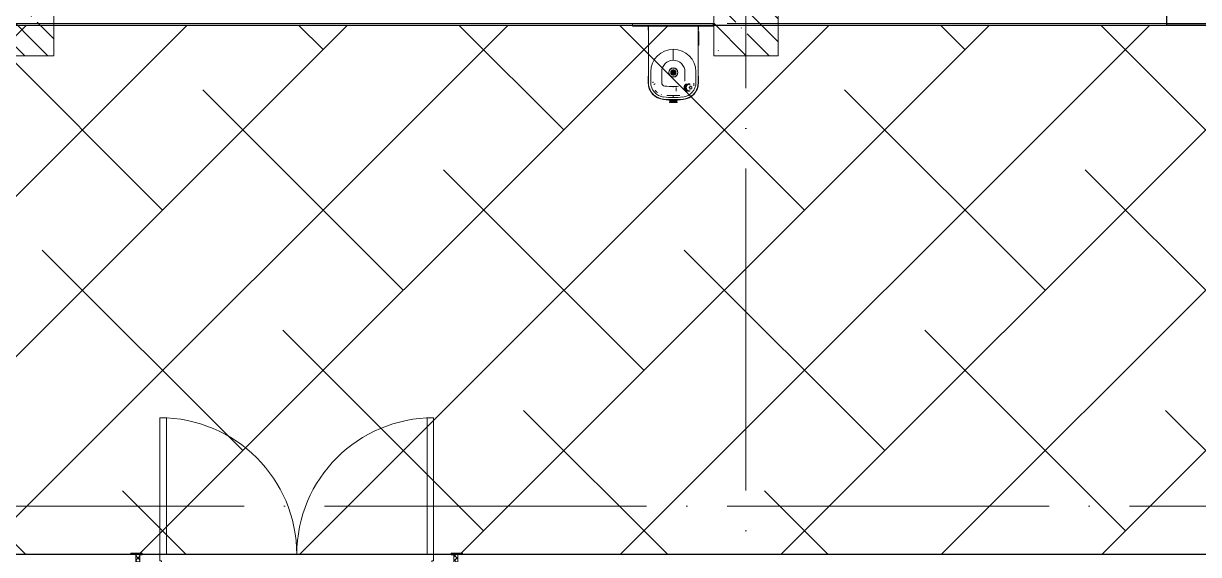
# Model space of a CAD drawing. Header units: millimetres. Extents: x -68946 to 690821, y -552984 to 293768.
# Drawn here: x 53961 to 61260, y -70920 to -67620 of the extents above; entities that cross this region are included whole.
import ezdxf

# ---------------------------------------------------------------- set-up
doc = ezdxf.new("R2010")
doc.units = ezdxf.units.MM
doc.linetypes.add('ADSK_Линия сетки', pattern=[2500, 2000, -250, 0, -250])
for name, color, linetype, lineweight in [('1.1) Стяжка 5 вып.', 30, 'Continuous', 30), ('1.3) Звуко-изол           5 вып.', 90, 'Continuous', 30), ('A-DOOR-____-MCUT', 250, 'Continuous', 5), ('A-DOOR-____-OTLN', 250, 'Continuous', 5), ('A-DOOR-FRAM-MCUT', 250, 'Continuous', 5), ('A-DOOR-FRAM-OTLN', 250, 'Continuous', 5), ('A-FLOR-____-OTLN', 250, 'Continuous', 9), ('A-GENM-____-OTLN', 250, 'Continuous', 9), ('A-WALL-____-MCUT', 250, 'Continuous', 13), ('S-COLS-____-MCUT', 250, 'Continuous', 25), ('S-COLS-____-OTLN', 250, 'Continuous', 9), ('S-GRID-____-OTLN', 250, 'Continuous', 9)]:
    doc.layers.add(name, color=color, linetype=linetype, lineweight=lineweight)

# ---------------------------------------------------------------- blocks, each defined once
blk = doc.blocks.new('Дверь_СКБ_2Ст_Внутренняя1 - Н_ВВ-4_2000x2600h_Фрамуга сверху-42096474-АР1_Маркировочный план 2 этажа С1')
at = {"layer": 'A-DOOR-____-OTLN'}
h = blk.add_hatch(dxfattribs=at)
h.set_pattern_fill('FP_14', color=256, style=0, pattern_type=2)
h.set_pattern_definition([(135, (1301.41, 164.685), (-14.1421, -14.1421), []), (225, (1301.41, 164.685), (14.1421, -14.1421), [])])
h.paths.add_polyline_path([(1012.5, -100), (1012.5, 100), (987.5, 100), (987.5, -100)])
at = {"layer": 'A-DOOR-FRAM-OTLN'}
h = blk.add_hatch(dxfattribs=at)
h.set_pattern_fill('FP_15', color=256, style=0, pattern_type=2)
h.set_pattern_definition([(45, (-821.384, 164.685), (-14.1421, 14.1421), []), (135, (-821.384, 164.685), (-14.1421, -14.1421), [])])
h.paths.add_polyline_path([(-962.5, -100), (-962.5, 100), (-987.5, 100), (-987.5, -100)])
at = {"layer": 'A-DOOR-____-MCUT'}
for p, q in [((-837.5, 950), (-837.5, 100)), ((-797.5, 950), (-837.5, 950)), ((-797.5, 100), (-797.5, 950)), ((862.5, 950), (822.5, 950)), ((822.5, 950), (822.5, 100)), ((862.5, 100), (862.5, 950)), ((-837.5, 100), (-797.5, 100)), ((822.5, 100), (862.5, 100))]:
    blk.add_line(p, q, dxfattribs=at)
at = {"layer": 'A-DOOR-____-OTLN'}
for centre, start, end in [((-837.5, 100), 0, 90), ((862.5, 100), 90, 180)]:
    blk.add_arc(centre, 850, start, end, dxfattribs=at)
at = {"layer": 'A-DOOR-FRAM-MCUT'}
for p, q in [((-947.5, 108), (-1017.5, 108)), ((-1017.5, 108), (-1017.5, 100)), ((-1017.5, 100), (-947.5, 100)), ((-962.5, 100), (-987.5, 100)), ((-987.5, 100), (-987.5, -100)), ((-837.5, 100), (-962.5, 100)), ((-962.5, 100), (-962.5, 20)), ((-962.5, -100), (-962.5, 100)), ((-947.5, 100), (-962.5, 100)), ((-962.5, 100), (-962.5, 99)), ((-962.5, 99), (-947.5, 99)), ((-947.5, 100), (-947.5, 108)), ((-947.5, 99), (-947.5, 100)), ((-837.5, 60), (-837.5, 100)), ((862.5, 100), (862.5, 60)), ((987.5, 100), (862.5, 100)), ((1042.5, 108), (972.5, 108)), ((972.5, 108), (972.5, 100)), ((987.5, 100), (972.5, 100)), ((972.5, 100), (972.5, 99)), ((972.5, 100), (1042.5, 100)), ((972.5, 99), (987.5, 99)), ((987.5, 20), (987.5, 100)), ((1012.5, 100), (987.5, 100)), ((987.5, 100), (987.5, -100)), ((987.5, 99), (987.5, 100)), ((1012.5, -100), (1012.5, 100)), ((1042.5, 100), (1042.5, 108)), ((-962.5, 20), (-827.5, 20)), ((-947.5, 20), (-962.5, 20)), ((-962.5, 20), (-962.5, -100)), ((-947.5, -100), (-947.5, 20)), ((-827.5, 60), (-837.5, 60)), ((-827.5, 20), (-827.5, 60)), ((862.5, 60), (852.5, 60)), ((852.5, 60), (852.5, 20)), ((852.5, 20), (987.5, 20)), ((987.5, 20), (972.5, 20)), ((972.5, 20), (972.5, -100)), ((987.5, -100), (987.5, 20)), ((-947.5, -100), (-1017.5, -100)), ((-1017.5, -100), (-1017.5, -108)), ((-1017.5, -108), (-947.5, -108)), ((-987.5, -100), (-962.5, -100)), ((-962.5, -100), (-947.5, -100)), ((-947.5, -108), (-947.5, -100)), ((972.5, -100), (987.5, -100)), ((1042.5, -100), (972.5, -100)), ((972.5, -100), (972.5, -108)), ((972.5, -108), (1042.5, -108)), ((987.5, -100), (1012.5, -100)), ((1042.5, -108), (1042.5, -100))]:
    blk.add_line(p, q, dxfattribs=at)
blk = doc.blocks.new('HDF-EBP_BASE - HDF-EBP_BASE-28709428-АР1_Маркировочный план 2 этажа С1')
at = {"layer": 'A-GENM-____-OTLN', "lineweight": 5}
for p, q in [((-254.381, 0), (-254.381, -15.875)), ((247.269, -15.875), (247.269, 0)), ((247.269, -15.875), (-254.381, -15.875))]:
    blk.add_line(p, q, dxfattribs=at)
blk = doc.blocks.new('HDF-EBP_SINK - HDF-EBP_SINK-28709430-АР1_Маркировочный план 2 этажа С1')
at = {"layer": 'A-GENM-____-OTLN', "lineweight": 5}
for p, q in [((-156.6, -15.9), (-156.6, -41.3)), ((-156.6, -41.3), (-154.4, -41.3)), ((-154.4, -367.1), (-154.4, -15.9)), ((-154.4, -15.9), (-154.4, -367.1)), ((154.4, -15.9), (154.4, -367.1)), ((154.4, -367.1), (154.4, -15.9)), ((154.4, -41.3), (156.6, -41.3)), ((156.6, -41.3), (156.6, -15.9)), ((-154.4, -326.9), (-156.6, -326.9)), ((-156.6, -326.9), (-156.6, -367.1)), ((-140.4, -300.5), (-140.5, -367)), ((-72.1, -300.6), (-72.2, -367.1)), ((72.2, -358.4), (72.1, -300.6)), ((140.5, -367), (140.4, -300.5)), ((156.6, -326.9), (154.4, -326.9)), ((156.6, -367.1), (156.6, -326.9)), ((67.9, -392.4), (67.9, -390.6)), ((67.9, -406.3), (67.9, -404.6)), ((71.6, -383.4), (71.6, -413.5)), ((72.3, -396.8), (75, -396.8)), ((75, -399.9), (72.3, -399.9)), ((75, -393.5), (76.5, -393)), ((75, -393.5), (76.5, -393)), ((75, -396.8), (75, -393.5)), ((75, -396.8), (76.6, -396.8)), ((75, -403.2), (75, -399.9)), ((76.6, -399.9), (75, -399.9)), ((76.5, -403.7), (75, -403.2)), ((77.7, -404.1), (75, -403.2)), ((76.6, -393.5), (76.6, -396.8)), ((76.6, -399.9), (76.6, -403.2)), ((76.6, -403.2), (77.8, -403.6)), ((77.1, -407.2), (77.1, -388.9)), ((77.2, -388.1), (82.7, -388.1)), ((82.7, -408.8), (77.2, -408.8)), ((78, -396.8), (79.3, -396.8)), ((87.2, -381.6), (80.2, -381.6)), ((80.2, -415.3), (87.2, -415.3)), ((94.1, -378), (85.8, -378)), ((94.1, -418.9), (85.8, -418.9)), ((93, -376), (102.1, -376)), ((102.1, -421), (93, -421)), ((102.5, -376), (102.5, -381.2)), ((102.5, -408.7), (102.5, -410.5)), ((102.5, -415.7), (102.5, -420.9)), ((128.5, -371), (126.6, -387.1)), ((-28.6, -475.3), (-28.6, -473)), ((-3.1, -473), (-28.6, -473)), ((-28.6, -475.3), (-23.1, -475.3)), ((28.6, -475.3), (-28.6, -475.3)), ((-24.6, -484.4), (-23.8, -484.1)), ((24.6, -484.4), (-24.6, -484.4)), ((-23.8, -484.1), (-23.2, -484.1)), ((23.8, -484.1), (-23.8, -484.1)), ((22.2, -477.8), (-22.2, -477.8)), ((22.2, -484.1), (-22.2, -484.1)), ((2.6, -489.7), (-2.6, -489.7)), ((-2.6, -489.7), (2.6, -489.7)), ((2.6, -492), (-2.6, -492)), ((-2.6, -492), (2.6, -492)), ((28.6, -473), (3.1, -473)), ((23.1, -473), (28.6, -473)), ((23.2, -484.1), (23.8, -484.1)), ((23.8, -484.1), (24.6, -484.4)), ((28.6, -473), (28.6, -475.3))]:
    blk.add_line(p, q, dxfattribs=at)
at = {"layer": 'A-GENM-____-OTLN', "lineweight": 5, "flags": 128}
for points in [[(67.3, -398.5), (67.1, -395.3), (67.4, -392.1), (68.1, -389.5)], [(68, -407.2), (67.4, -404.9), (67.1, -401.7), (67.3, -398.5)], [(82.7, -376.6), (78.8, -377.9), (75.3, -380), (72.3, -382.6), (69.9, -385.7), (68.1, -389.1)], [(68.1, -407.8), (69.9, -411.3), (72.3, -414.4), (75.3, -417), (78.8, -419), (82.7, -420.3)], [(77.5, -386.9), (78.7, -384), (80.2, -381.6)], [(80.2, -415.3), (78.7, -412.9), (77.5, -410)], [(80.2, -381.6), (83, -379.5), (85.8, -378)], [(85.8, -418.9), (83, -417.4), (80.2, -415.3)], [(88.2, -376.2), (85.4, -376.4), (82.7, -376.6)], [(82.7, -420.3), (85.4, -420.5), (88.2, -420.7)], [(85.8, -378), (88.3, -377.3), (90.9, -376.8)], [(90.9, -420.1), (88.3, -419.6), (85.8, -418.9)], [(-28.6, -475.3), (-28.2, -475.6), (-27.7, -475.9), (-27.3, -476.1), (-26.9, -476.4), (-26.4, -476.6), (-25.9, -476.8), (-25.5, -477), (-25, -477.2), (-24.5, -477.3), (-24, -477.5), (-23.5, -477.6), (-23, -477.7), (-22.5, -477.7), (-22.2, -477.8)], [(-24.6, -489.5), (-24.6, -489.5), (-24.6, -489.6), (-24.6, -489.6), (-24.6, -489.7), (-24.6, -489.7), (-24.6, -489.7), (-24.6, -489.8), (-24.5, -489.8), (-24.5, -489.9), (-24.5, -489.9), (-24.5, -489.9), (-24.5, -490), (-24.5, -490), (-24.4, -490), (-24.4, -490.1), (-24.4, -490.1), (-24.4, -490.1), (-24.3, -490.2), (-24.3, -490.2), (-24.3, -490.2), (-24.2, -490.2), (-24.2, -490.3), (-24.2, -490.3), (-24.1, -490.3), (-24.1, -490.3), (-24.1, -490.4), (-24, -490.4), (-24, -490.4), (-24, -490.4), (-23.9, -490.4), (-23.9, -490.4), (-23.8, -490.4), (-23.8, -490.5), (-23.8, -490.5), (-23.7, -490.5)], [(-23.7, -490.5), (-16.7, -491.3), (-9.6, -491.8), (-2.6, -492)], [(2.6, -492), (9.7, -491.8), (16.8, -491.3), (23.7, -490.5)], [(22.2, -477.8), (22.7, -477.7), (23.2, -477.6), (23.7, -477.5), (24.2, -477.4), (24.7, -477.3), (25.2, -477.1), (25.7, -476.9), (26.1, -476.7), (26.6, -476.5), (27, -476.3), (27.5, -476), (27.9, -475.8), (28.3, -475.5), (28.6, -475.3)], [(23.7, -490.5), (23.8, -490.5), (23.8, -490.5), (23.9, -490.4), (23.9, -490.4), (23.9, -490.4), (24, -490.4), (24, -490.4), (24, -490.4), (24.1, -490.4), (24.1, -490.3), (24.1, -490.3), (24.2, -490.3), (24.2, -490.3), (24.2, -490.2), (24.3, -490.2), (24.3, -490.2), (24.3, -490.2), (24.4, -490.1), (24.4, -490.1), (24.4, -490.1), (24.4, -490), (24.5, -490), (24.5, -490), (24.5, -489.9), (24.5, -489.9), (24.5, -489.9), (24.5, -489.8), (24.6, -489.8), (24.6, -489.7), (24.6, -489.7), (24.6, -489.7), (24.6, -489.6), (24.6, -489.6), (24.6, -489.5), (24.6, -489.5)]]:
    blk.add_lwpolyline(points, dxfattribs=at)
at = {"layer": 'A-GENM-____-OTLN', "lineweight": 5}
for centre, radius in [((0, -304.7), 15.1), ((0, -304.7), 14.3), ((0, -293.2), 2.38), ((-11.5, -304.7), 2.38), ((-10, -298.9), 2.38), ((-10, -310.5), 2.38), ((-5.9, -304.7), 2.38), ((-5.8, -294.7), 2.38), ((-5.8, -314.7), 2.38), ((-2.8, -299.9), 2.38), ((-2.8, -309.5), 2.38), ((0, -316.2), 2.38), ((0, -304.7), 1.68), ((2.8, -299.9), 2.38), ((2.8, -309.5), 2.38), ((5.7, -294.7), 2.38), ((5.7, -314.7), 2.38), ((5.9, -304.7), 2.38), ((10, -298.9), 2.38), ((10, -310.5), 2.38), ((11.5, -304.7), 2.38)]:
    blk.add_circle(centre, radius, dxfattribs=at)
for centre, radius, start, end in [((0.2, -300.6), 140.6, 90.0806, 179.95166), ((-0.2, -300.6), 140.6, 0.04834, 89.9194), ((0.2, -300.6), 72.3, 90.15668, 179.95166), ((0, -304.7), 28.5, 0, 180), ((0, -304.7), 28.5, 0, 180), ((0, -304.7), 27.1, 0, 180), ((0, -304.7), 16.2, 0, 180), ((0, -304.7), 16.2, 120, 180), ((0, -304.7), 15.1, 0, 180), ((0, -304.7), 15.1, 0, 180), ((0, -304.7), 15.1, 0, 180), ((0, -304.7), 15.1, 0, 180), ((0, -304.7), 14.3, 0, 180), ((0, -304.7), 14.3, 0, 180), ((0, -304.7), 14.3, 0, 180), ((0, -304.7), 14.3, 0, 180), ((0, -304.7), 16.2, 242.60528, 117.39472), ((0, -293.2), 2.38, 0, 180), ((0, -293.2), 2.38, 0, 180), ((-0.2, -300.6), 72.3, 0.04834, 89.84332), ((0, -304.7), 28.5, 180, 360), ((0, -304.7), 28.5, 180, 360), ((0, -304.7), 27.1, 180, 0), ((0, -304.7), 16.2, 180, 240), ((0, -304.7), 16.2, 180, 0), ((0, -304.7), 15.1, 180, 360), ((0, -304.7), 15.1, 180, 0), ((0, -304.7), 15.1, 180, 0), ((0, -304.7), 15.1, 180, 0), ((0, -304.7), 14.3, 180, 360), ((0, -304.7), 14.3, 180, 0), ((0, -304.7), 14.3, 180, 0), ((0, -304.7), 14.3, 180, 0), ((-11.5, -304.7), 2.38, 360, 180), ((-11.5, -304.7), 2.38, 0, 180), ((-11.5, -304.7), 2.38, 180, 0), ((-11.5, -304.7), 2.38, 180, 360), ((-10, -298.9), 2.38, 0, 180), ((-10, -298.9), 2.38, 0, 180), ((-10, -298.9), 2.38, 180, 0), ((-10, -298.9), 2.38, 180, 360), ((-10, -310.5), 2.38, 0, 180), ((-10, -310.5), 2.38, 360, 180), ((-10, -310.5), 2.38, 180, 0), ((-10, -310.5), 2.38, 180, 0), ((0, -304.7), 11, 90, 270), ((-5.9, -304.7), 2.38, 0, 180), ((-5.9, -304.7), 2.38, 105, 180), ((-5.9, -304.7), 2.38, 180, 0), ((-5.9, -304.7), 2.38, 180, 255), ((-5.8, -294.7), 2.38, 0, 180), ((-5.8, -294.7), 2.38, 0, 180), ((-5.8, -294.7), 2.38, 180, 0), ((-5.8, -294.7), 2.38, 180, 360), ((-5.8, -314.7), 2.38, 0, 180), ((-5.8, -314.7), 2.38, 0, 180), ((-5.8, -314.7), 2.38, 180, 0), ((-5.8, -314.7), 2.38, 180, 0), ((-5.9, -304.7), 2.38, 0, 90), ((-5.9, -304.7), 2.38, 270, 0), ((-2.8, -299.9), 2.38, 0, 180), ((-2.8, -299.9), 2.38, 0, 180), ((-2.8, -299.9), 2.38, 180, 0), ((-2.8, -309.5), 2.38, 0, 180), ((-2.8, -309.5), 2.38, 180, 0), ((-2.8, -309.5), 2.38, 180, 0), ((-2.8, -299.9), 2.38, 195, 0), ((-2.8, -309.5), 2.38, 0, 165), ((0, -293.2), 2.38, 180, 0), ((0, -293.2), 2.38, 180, 255), ((0, -316.2), 2.38, 0, 180), ((0, -316.2), 2.38, 105, 180), ((0, -316.2), 2.38, 180, 0), ((0, -316.2), 2.38, 180, 0), ((0, -304.7), 1.68, 0, 180), ((0, -304.7), 1.68, 0, 180), ((0, -304.7), 1.68, 180, 0), ((0, -304.7), 1.68, 180, 0), ((0, -304.7), 11, 270, 90), ((2.8, -299.9), 2.38, 0, 180), ((2.8, -299.9), 2.38, 360, 180), ((2.8, -299.9), 2.38, 180, 0), ((2.8, -299.9), 2.38, 180, 345), ((2.8, -309.5), 2.38, 0, 180), ((2.8, -309.5), 2.38, 15, 180), ((2.8, -309.5), 2.38, 180, 0), ((2.8, -309.5), 2.38, 180, 0), ((0, -293.2), 2.38, 285, 0), ((0, -316.2), 2.38, 0, 75), ((5.7, -294.7), 2.38, 0, 180), ((5.7, -294.7), 2.38, 360, 180), ((5.7, -294.7), 2.38, 180, 0), ((5.7, -294.7), 2.38, 180, 0), ((5.7, -314.7), 2.38, 0, 180), ((5.7, -314.7), 2.38, 0, 180), ((5.7, -314.7), 2.38, 180, 0), ((5.7, -314.7), 2.38, 180, 0), ((5.9, -304.7), 2.38, 90.05545, 180), ((5.9, -304.7), 2.38, 0, 180), ((5.9, -304.7), 2.38, 90, 180), ((5.9, -304.7), 2.38, 180, 0), ((5.9, -304.7), 2.38, 180, 270), ((5.9, -304.7), 2.38, 0, 75), ((5.9, -304.7), 2.38, 285, 0), ((10, -298.9), 2.38, 0, 180), ((10, -298.9), 2.38, 0, 180), ((10, -298.9), 2.38, 180, 0), ((10, -298.9), 2.38, 180, 360), ((10, -310.5), 2.38, 0, 180), ((10, -310.5), 2.38, 360, 180), ((10, -310.5), 2.38, 180, 0), ((10, -310.5), 2.38, 180, 0), ((11.5, -304.7), 2.38, 0, 180), ((11.5, -304.7), 2.38, 0, 180), ((11.5, -304.7), 2.38, 180, 0), ((11.5, -304.7), 2.38, 180, 0), ((-50.8, -367.1), 105.8, 180, 264.53498), ((-50.8, -367.1), 103.6, 180, 213.81399), ((-50.8, -367.1), 103.6, 180, 195.95712), ((-50.8, -367.1), 103.6, 200.65349, 211.4163), ((-50.3, -367.1), 90.2, 179.95166, 264.22239), ((-50.8, -367.1), 103.6, 217.87677, 226.84017), ((-50.7, -367), 78.7, 217.03872, 219.24829), ((-50.4, -367.7), 78.4, 220.21174, 232.12227), ((-50.3, -367.1), 21.9, 179.95166, 264.22239), ((-4.3, 87.2), 478.5, 264.22239, 270.5192), ((4.3, 87.2), 478.5, 269.4808, 273.46865), ((50.3, -367.1), 90.2, 275.77761, 0.04834), ((50.8, -367.1), 105.8, 275.46502, 360), ((94.7, -398.5), 4.73, 345.76487, 26.49474), ((94.7, -398.5), 13.1, 37.51296, 57.28895), ((94.7, -398.5), 13.1, 305.70053, 322.48704), ((95.2, -398.5), 17.2, 329.6559, 330), ((50.8, -367.1), 103.6, 313.3418, 322.30519), ((50.8, -367.1), 103.6, 326.18601, 0), ((50.8, -367.1), 103.6, 328.5837, 339.34651), ((50.8, -367.1), 103.6, 344.50663, 360), ((-50.8, -367.1), 103.6, 230.72099, 264.53498), ((-50.8, -367.1), 103.6, 233.11868, 243.88149), ((-50.8, -367.1), 103.6, 249.04161, 264.53498), ((-50.4, -367.7), 78.4, 251.32005, 252.77913), ((0, 163.9), 639.2, 264.53498, 267.55038), ((0, 163.9), 637, 264.53498, 270), ((0, 163.9), 637, 264.53498, 270), ((-4.3, 87.2), 546.8, 264.22239, 270.45437), ((0.1, 182.5), 631, 266.25379, 273.68967), ((0, 163.9), 639.2, 267.6208, 267.73584), ((0, 163.9), 639.2, 267.80044, 267.92698), ((4.3, 87.2), 546.8, 269.54563, 275.77761), ((0, 163.9), 637, 270, 275.46502), ((0, 163.9), 637, 270, 275.46502), ((0, 163.9), 639.2, 272.5341, 275.46502), ((50.8, -367.1), 103.6, 275.46502, 309.27901), ((50.8, -367.1), 103.6, 275.46502, 290.95839), ((50.8, -367.1), 103.6, 296.11851, 306.88132)]:
    blk.add_arc(centre, radius, start, end, dxfattribs=at)
for centre, major_axis, start_param, end_param in [((75.8, -398.3), (0, 5), 0.221966, 1.262588), ((75.8, -398.3), (0, 5), 1.879005, 2.919627), ((78.8, -398.3), (0, 5.94), 1.312399, 1.570796), ((78.8, -398.3), (0, 5.94), 1.570796, 1.829193), ((75.8, -398.3), (0, 5), 3.357204, 4.367651), ((75.8, -398.3), (0, 5), 5.020598, 5.432897)]:
    blk.add_ellipse(centre, major_axis=major_axis, ratio=0.731354, start_param=start_param, end_param=end_param, dxfattribs=at)
for points, knots in [([(0, -160), (0, -160.8), (0, -162.5), (0, -165), (0, -167.3), (0, -169.2), (0, -170.8), (0, -172), (0, -172.7), (0, -173.2), (0, -173.6), (0, -174.4), (0, -175.8), (0, -178.5), (0, -182.4), (0, -185.8), (0, -188.6), (0, -190.8), (0, -193.1), (0, -195.3), (0, -197.5), (0, -199.7), (0, -202), (0, -205.1), (0, -209), (0, -213.7), (0, -220), (0, -225), (0, -228.3)], [-1, -1, -1, -1, -0.972222, -0.944444, -0.916667, -0.888889, -0.861111, -0.833333, -0.805556, -0.777778, -0.75, -0.722222, -0.666667, -0.611111, -0.555556, -0.5, -0.472222, -0.444444, -0.416667, -0.388889, -0.361111, -0.333333, -0.305556, -0.277778, -0.222222, -0.166667, -0.111111, 0, 0, 0, 0]), ([(-128.6, -367.4), (-128.2, -367.2), (-127.4, -366.7), (-126.2, -366), (-124.8, -365.1), (-123.5, -364.3), (-123.2, -364.1), (-123.2, -364.1)], [-1, -1, -1, -1, -0.857143, -0.714286, -0.571429, -0.285714, 0, 0, 0, 0]), ([(-121.6, -380), (-121, -379.6), (-119.7, -378.9), (-117.9, -377.9), (-116.7, -377.3), (-116.3, -377), (-116.2, -377)], [-1, -1, -1, -1, -0.7857143, -0.5714286, -0.2857143, -0.1428571, -0.1428571, -0.1428571, -0.1428571]), ([(-116.1, -376.9), (-116.1, -376.9), (-115.6, -376.6), (-113.6, -375.6), (-111.8, -374.5)], [-1, -1, -1, -1, -0.8571429, -0.5714286, -0.5714286, -0.5714286, -0.5714286]), ([(17.9, -414.5), (17.9, -414.5), (17.9, -413.9), (17.9, -410.9), (17.9, -406.2), (17.9, -401.9), (18, -398.8), (18, -397.1)], [-1, -1, -1, -1, -0.8571429, -0.5714286, -0.4285714, -0.2857143, -0.1428571, -0.1428571, -0.1428571, -0.1428571]), ([(17.9, -420.8), (17.9, -420.1), (17.9, -418.7), (17.9, -416.6), (17.9, -415.2), (17.9, -414.7), (17.9, -414.6)], [-1, -1, -1, -1, -0.7857143, -0.5714286, -0.2857143, -0.1428571, -0.1428571, -0.1428571, -0.1428571]), ([(68.1, -389.1), (68.1, -389.3), (68, -389.5), (68, -389.9), (68, -390.1), (67.9, -390.4), (67.9, -390.7), (68, -391), (68, -391.2)], [0, 0, 0, 0, 0.1, 0.15, 0.2, 0.25, 0.3, 0.4, 0.4, 0.4, 0.4]), ([(68, -405.8), (68, -405.9), (67.9, -406.2), (67.9, -406.5), (68, -406.8), (68, -407), (68, -407.4), (68.1, -407.6), (68.1, -407.8)], [0.6, 0.6, 0.6, 0.6, 0.7, 0.75, 0.8, 0.85, 0.9, 1, 1, 1, 1]), ([(77.2, -408.8), (77.1, -408.1), (77.2, -406.7), (77.5, -404.8), (77.8, -403.5), (78, -402.7), (78.1, -402.1), (78.2, -401.5), (78.4, -400.9), (78.5, -400.3), (78.6, -399.7), (78.6, -399.1), (78.6, -398.5), (78.6, -397.8), (78.6, -397.2), (78.5, -396.6), (78.4, -396), (78.2, -395.4), (78.1, -394.8), (78, -394.2), (77.8, -393.5), (77.5, -392.1), (77.2, -390.2), (77.1, -388.8), (77.2, -388.1)], [0, 0, 0, 0, 0.111111, 0.222222, 0.277778, 0.305556, 0.333333, 0.361111, 0.388889, 0.416667, 0.444444, 0.472222, 0.5, 0.527778, 0.555556, 0.583333, 0.611111, 0.638889, 0.666667, 0.694444, 0.722222, 0.777778, 0.888889, 1, 1, 1, 1]), ([(82.7, -388.1), (82.1, -389.3), (81.2, -391.9), (80.5, -395.8), (80.4, -399), (80.6, -401.3), (80.8, -402.9), (81.2, -404.5), (81.7, -406.5), (82.3, -407.9), (82.7, -408.8)], [0, 0, 0, 0, 0.2, 0.4, 0.55, 0.625, 0.7, 0.775, 0.85, 1, 1, 1, 1]), ([(94.3, -376.6), (95.7, -376.5), (98.2, -376.3), (100.8, -376), (102.2, -375.9), (102.5, -376), (102.5, -376)], [0, 0, 0, 0, 0.1666667, 0.3333333, 0.5, 0.6188068, 0.6188068, 0.6188068, 0.6188068]), ([(102.4, -420.9), (102.4, -421), (101.5, -421), (98.2, -420.7), (95.7, -420.4), (94.3, -420.3)], [0.3811932, 0.3811932, 0.3811932, 0.3811932, 0.6666667, 0.8333333, 1, 1, 1, 1]), ([(105, -406.4), (104.7, -406.3), (104.2, -405.8), (103.7, -404.9), (103.4, -404.2), (103.2, -403.7), (103.1, -403.3), (103, -402.9), (102.8, -402.3), (102.7, -401.6), (102.6, -401), (102.5, -400.5), (102.5, -399.9), (102.4, -399.2), (102.4, -398.4), (102.4, -397.7), (102.5, -397.1), (102.5, -396.6), (102.6, -395.7), (102.8, -394.9), (102.9, -394.4)], [-1, -1, -1, -1, -0.8, -0.7, -0.65, -0.6, -0.575, -0.55, -0.5, -0.45, -0.4, -0.375, -0.35, -0.3, -0.25, -0.2, -0.175, -0.15, -0.1, 0, 0, 0, 0]), ([(111, -390.3), (111.3, -390.4), (111.7, -390.6), (112.1, -391), (112.4, -391.2), (112.5, -391.3), (112.6, -391.4), (112.7, -391.5), (112.8, -391.6), (113, -391.8), (113.3, -392.2), (113.6, -392.6), (113.8, -393), (113.9, -393.3), (113.9, -393.5), (114, -393.7), (114.1, -394.1), (114.2, -394.5), (114.4, -395.2), (114.6, -396.1), (114.7, -397.1), (114.8, -397.9), (114.8, -398.3), (114.9, -398.6), (114.8, -398.9), (114.8, -399.4), (114.7, -400.1), (114.6, -401), (114.4, -401.9), (114.2, -402.5), (114.1, -402.9), (114, -403.2), (113.9, -403.4), (113.9, -403.5), (113.8, -403.7), (113.7, -404), (113.6, -404.3), (113.3, -404.8), (113, -405.1), (112.8, -405.3), (112.6, -405.4), (112.5, -405.6), (112.4, -405.7), (112.1, -406), (111.8, -406.2), (111.4, -406.4), (110.8, -406.7), (110.1, -406.9), (108.9, -407.1), (107.2, -407), (105.8, -406.7), (105, -406.4)], [-1, -1, -1, -1, -0.944444, -0.916667, -0.902778, -0.895833, -0.888889, -0.881944, -0.875, -0.861111, -0.833333, -0.805556, -0.791667, -0.784722, -0.777778, -0.770833, -0.763889, -0.75, -0.736111, -0.722222, -0.694444, -0.680556, -0.673611, -0.666667, -0.659722, -0.652778, -0.638889, -0.611111, -0.597222, -0.583333, -0.569444, -0.5625, -0.559028, -0.555556, -0.548611, -0.541667, -0.527778, -0.5, -0.472222, -0.458333, -0.451389, -0.444444, -0.430556, -0.416667, -0.388889, -0.361111, -0.333333, -0.277778, -0.222222, -0.111111, 0, 0, 0, 0]), ([(0, -459.6), (0, -458.7), (0, -457), (0, -454.6), (0, -452.3), (0, -450.4), (0, -449.1), (0, -448.5), (0, -448.4)], [-1, -1, -1, -1, -0.9722222, -0.9444444, -0.9166667, -0.8888889, -0.8611111, -0.852685, -0.852685, -0.852685, -0.852685])]:
    blk.add_open_spline(points, degree=3, knots=knots, dxfattribs=at)
for points in [[(-123.2, -364.1), (-123.2, -364.1), (-123, -364), (-122.7, -363.8)], [(0, -395.6), (0, -394.2), (0, -392.7), (0, -391.3)], [(77.2, -388.1), (77.2, -387.9), (77.3, -387.5), (77.4, -387.1), (77.5, -386.9)], [(77.5, -410), (77.4, -409.8), (77.3, -409.5), (77.2, -409), (77.2, -408.8)], [(87.2, -381.6), (86.4, -382.5), (84.8, -384.4), (83.4, -386.8), (82.7, -388.1)], [(82.7, -408.8), (83.4, -410.1), (84.8, -412.5), (86.4, -414.5), (87.2, -415.3)], [(94.1, -378), (93, -378.4), (90.7, -379.4), (88.4, -380.8), (87.2, -381.6)], [(87.2, -415.3), (88.4, -416.1), (90.7, -417.5), (93, -418.5), (94.1, -418.9)], [(91.2, -376), (90.4, -376.1), (89.3, -376.2), (88.2, -376.2)], [(88.2, -420.7), (89.3, -420.8), (90.4, -420.8), (91.2, -420.9)], [(90.9, -376.8), (91.7, -376.6), (93.1, -376.3), (93.6, -376.1), (93.6, -376.1)], [(93.6, -420.8), (93.6, -420.8), (93.1, -420.6), (91.7, -420.3), (90.9, -420.1)], [(93.6, -376.8), (93.9, -376.7), (94.1, -376.7), (94.3, -376.6)], [(94.3, -420.3), (94.1, -420.3), (93.9, -420.2), (93.6, -420.1)], [(99.3, -376.8), (98.5, -377), (96.8, -377.3), (95, -377.8), (94.1, -378)], [(94.1, -418.9), (95, -419.2), (96.8, -419.6), (98.5, -419.9), (99.3, -420.1)], [(102.4, -376.1), (102.2, -376.2), (101.1, -376.5), (99.3, -376.8)], [(99.3, -420.1), (100.2, -420.3), (101.6, -420.6), (102.3, -420.8), (102.4, -420.8)], [(102.4, -409.9), (102.4, -409.6), (102.4, -409.3), (102.3, -409.1)], [(102.9, -394.4), (103.2, -393.3), (103.8, -391.5), (104.6, -390.7), (105, -390.5)], [(105, -390.5), (106.2, -390.1), (108.3, -389.7), (110.1, -390), (111, -390.3)]]:
    blk.add_open_spline(points, degree=3, dxfattribs=at)
blk = doc.blocks.new('Elkay_logo - Elkay_logo-28709096-АР1_Маркировочный план 2 этажа С1')
at = {"layer": 'A-GENM-____-OTLN', "lineweight": 5}
for p, q in [((58753.4, 54625), (58757.3, 54625)), ((58757.3, 54624.2), (58757.3, 54625)), ((58757.3, 54625), (58757.3, 54624.2)), ((58757.3, 54624.2), (58757.3, 54541.7)), ((58757.3, 54623.2), (58758.1, 54623.2)), ((58758.1, 54623.2), (58758.1, 54542.7)), ((58757.3, 54540.9), (58753.4, 54540.9)), ((58757.3, 54542.7), (58758.1, 54542.7)), ((58757.3, 54541.7), (58757.3, 54540.9)), ((58757.3, 54540.9), (58757.3, 54541.7))]:
    blk.add_line(p, q, dxfattribs=at)
blk = doc.blocks.new('BSC_Колонна _Прямоугольная - 400x400-V38-АР1_Маркировочный план 2 этажа С1')
at = {"layer": 'S-COLS-____-OTLN', "lineweight": 5}
h = blk.add_hatch(dxfattribs=at)
h.set_pattern_fill('FP_41', color=256, style=0, pattern_type=2)
h.set_pattern_definition([(135, (-54550, -54675), (-142.5619, -142.5619), []), (135, (-54407.44, -54675), (-142.5619, -142.5619), [252.016, -50.403, 3.353, -47.05])])
h.paths.add_polyline_path([(-200, -200), (200, -200), (200, 200), (-200, 200)])
at = {"layer": 'S-COLS-____-MCUT', "lineweight": 5}
for p, q in [((200, 200), (-200, 200)), ((-200, 200), (-200, -200)), ((200, -200), (200, 200)), ((-200, -200), (200, -200))]:
    blk.add_line(p, q, dxfattribs=at)
blk = doc.blocks.new('BSC_Колонна _Прямоугольная - 400x400-V39-АР1_Маркировочный план 2 этажа С1')
at = {"layer": 'S-COLS-____-OTLN', "lineweight": 5}
h = blk.add_hatch(dxfattribs=at)
h.set_pattern_fill('FP_42', color=256, style=0, pattern_type=2)
h.set_pattern_definition([(135, (-59050, -54675), (-142.5619, -142.5619), []), (135, (-58907.44, -54675), (-142.5619, -142.5619), [252.016, -50.403, 3.353, -47.05])])
h.paths.add_polyline_path([(-173.1, -200), (200, -200), (200, 200), (-200, 200), (-200, -200)])
at = {"layer": 'S-COLS-____-MCUT', "lineweight": 5}
for p, q in [((200, 200), (-200, 200)), ((-200, 200), (-200, -200)), ((200, -200), (200, 200)), ((-200, -200), (200, -200))]:
    blk.add_line(p, q, dxfattribs=at)

msp = doc.modelspace()

# ---------------------------------------------------------------- hatches: boundary and pattern name
at = {"layer": '1.1) Стяжка 5 вып.', "lineweight": 30, "true_color": 0xf26722}
h = msp.add_hatch(dxfattribs=at)
h.set_pattern_fill('ANSI32', color=30, scale=222)
h.paths.add_polyline_path([(62748.7078, -64119.7878), (62421.9373, -64119.7878), (62421.9373, -63919.7883), (61063.7078, -63919.7883), (61063.7078, -67629.7872), (62748.7078, -67629.7872)])
h = msp.add_hatch(dxfattribs=at)
h.set_pattern_fill('ANSI32', color=30, scale=222)
h.paths.add_polyline_path([(68448.7078, -67629.7872), (49458.6859, -67629.7872), (49458.6859, -67829.7878), (49038.7078, -67829.7878), (49038.7078, -67629.7872), (45158.7078, -67629.7872), (45158.7078, -67829.7878), (44738.7078, -67829.7878), (44738.7078, -67629.7872), (40658.7078, -67629.7872), (40658.7078, -67829.7878), (40238.7078, -67829.7878), (40238.7078, -67629.7872), (35758.6859, -67629.7872), (35758.6859, -67829.7878), (35336.9036, -67829.7878), (35336.9036, -67629.7872), (32053.7078, -67629.7872), (-363.3141, -67629.7872), (-363.3141, -70919.7878), (68448.7078, -70919.7878)])
at = {"layer": '1.3) Звуко-изол           5 вып.', "lineweight": 30}
h = msp.add_hatch(dxfattribs=at)
h.set_pattern_fill('ANSI38', color=256, scale=222)
h.paths.add_polyline_path([(62748.7078, -64119.7878), (62421.9373, -64119.7878), (62421.9373, -63919.7883), (61063.7078, -63919.7883), (61063.7078, -67629.7872), (62748.7078, -67629.7872)])
h = msp.add_hatch(dxfattribs=at)
h.set_pattern_fill('ANSI38', color=256, scale=222)
h.paths.add_polyline_path([(68448.7078, -67629.7872), (49458.6859, -67629.7872), (49458.6859, -67829.7878), (49038.7078, -67829.7878), (49038.7078, -67629.7872), (45158.7078, -67629.7872), (45158.7078, -67829.7878), (44738.7078, -67829.7878), (44738.7078, -67629.7872), (40658.7078, -67629.7872), (40658.7078, -67829.7878), (40238.7078, -67829.7878), (40238.7078, -67629.7872), (35758.6859, -67629.7872), (35758.6859, -67829.7878), (35336.9036, -67829.7878), (35336.9036, -67629.7872), (32053.7078, -67629.7872), (-363.3141, -67629.7872), (-363.3141, -70919.7878), (68448.7078, -70919.7878)])

# ---------------------------------------------------------------- linework, layer by layer
at = {"layer": '1.1) Стяжка 5 вып.', "lineweight": 30}
for points in [[(62748.7078, -67629.7872), (61063.7078, -67629.7872), (61063.7078, -63919.7883), (62748.7078, -63919.7883)], [(-363.3141, -67629.7872), (68448.7078, -67629.7872), (68448.7078, -70919.7878), (-363.3141, -70919.7878)]]:
    msp.add_lwpolyline(points, close=True, dxfattribs=at)
at = {"layer": 'A-FLOR-____-OTLN', "color": 18, "lineweight": 5, "true_color": 0x000000}
msp.add_line((54848.7078, -70919.7883), (56468.7078, -70919.7883), dxfattribs=at)
at = {"layer": 'A-WALL-____-MCUT', "color": 18, "lineweight": 15, "true_color": 0x000000}
for p, q in [((54148.7078, -67619.7878), (58248.7078, -67619.7878)), ((58648.7078, -67619.7878), (61063.7078, -67619.7878))]:
    msp.add_line(p, q, dxfattribs=at)
at = {"layer": 'S-GRID-____-OTLN', "color": 18, "linetype": 'ADSK_Линия сетки', "true_color": 0x000000}
for p, q in [((58448.7078, -83022.3092), (58448.7078, -61092.7832)), ((-4170.8434, -67619.7878), (72672.5335, -67619.7878)), ((-4170.8434, -70619.7878), (72672.5335, -70619.7878))]:
    msp.add_line(p, q, dxfattribs=at)

# ---------------------------------------------------------------- block references
at = {"layer": 'A-DOOR-____-OTLN', "color": 18, "true_color": 0x000000}
msp.add_blockref('Дверь_СКБ_2Ст_Внутренняя1 - Н_ВВ-4_2000x2600h_Фрамуга сверху-42096474-АР1_Маркировочный план 2 этажа С1', (55646.2078, -71019.7883), dxfattribs=at)
at = {"layer": 'A-GENM-____-OTLN', "color": 18, "lineweight": 5, "true_color": 0x000000}
for name, p in [('HDF-EBP_BASE - HDF-EBP_BASE-28709428-АР1_Маркировочный план 2 этажа С1', (57997.7057, -67619.7878)), ('HDF-EBP_SINK - HDF-EBP_SINK-28709430-АР1_Маркировочный план 2 этажа С1', (57997.7057, -67619.7878)), ('Elkay_logo - Elkay_logo-28709096-АР1_Маркировочный план 2 этажа С1', (-601.2922, -122294.7883))]:
    msp.add_blockref(name, p, dxfattribs=at)
at = {"layer": 'S-COLS-____-OTLN', "color": 18, "lineweight": 5, "true_color": 0x000000}
for name, p in [('BSC_Колонна _Прямоугольная - 400x400-V38-АР1_Маркировочный план 2 этажа С1', (53948.7078, -67619.7878)), ('BSC_Колонна _Прямоугольная - 400x400-V39-АР1_Маркировочный план 2 этажа С1', (58448.7078, -67619.7878))]:
    msp.add_blockref(name, p, dxfattribs=at)

doc.saveas('drawing.dxf')
